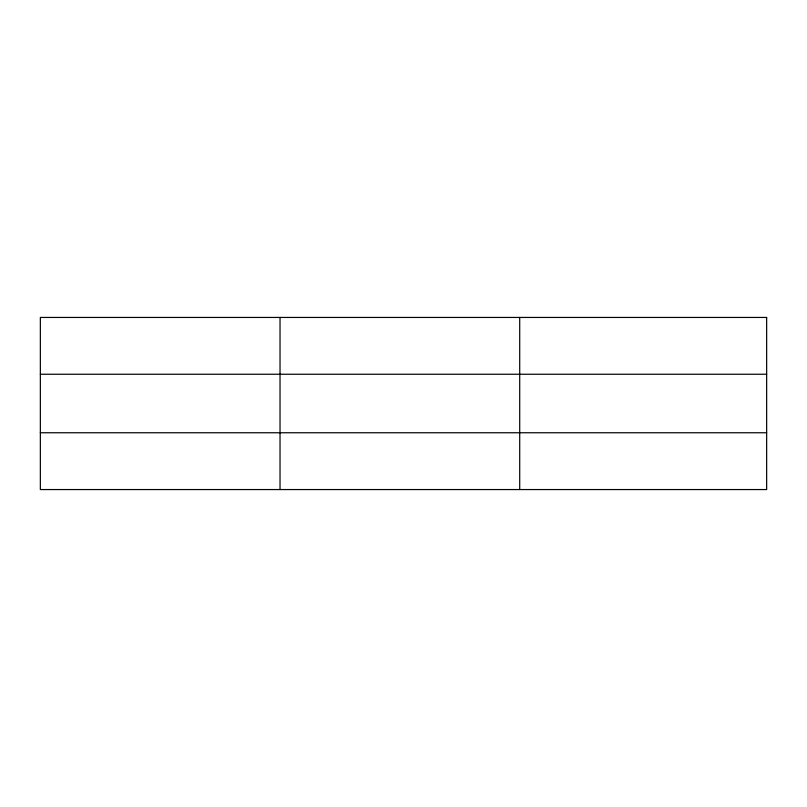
<?xml version="1.0" encoding="UTF-8"?>
<svg xmlns="http://www.w3.org/2000/svg" width="807" height="807" viewBox="0 0 807 807"><rect width="100%" height="100%" fill="white"/><g stroke="black" fill="none" stroke-linecap="round" stroke-linejoin="round"><path stroke-width="1.21" d="M280.029 489.556L280.029 317.444M519.708 489.556L519.708 317.444M40.35 374.246L766.65 374.246M40.35 432.754L766.65 432.754M766.65 317.444L766.65 489.556L40.35 489.556L40.35 317.444L766.65 317.444"/></g></svg>
